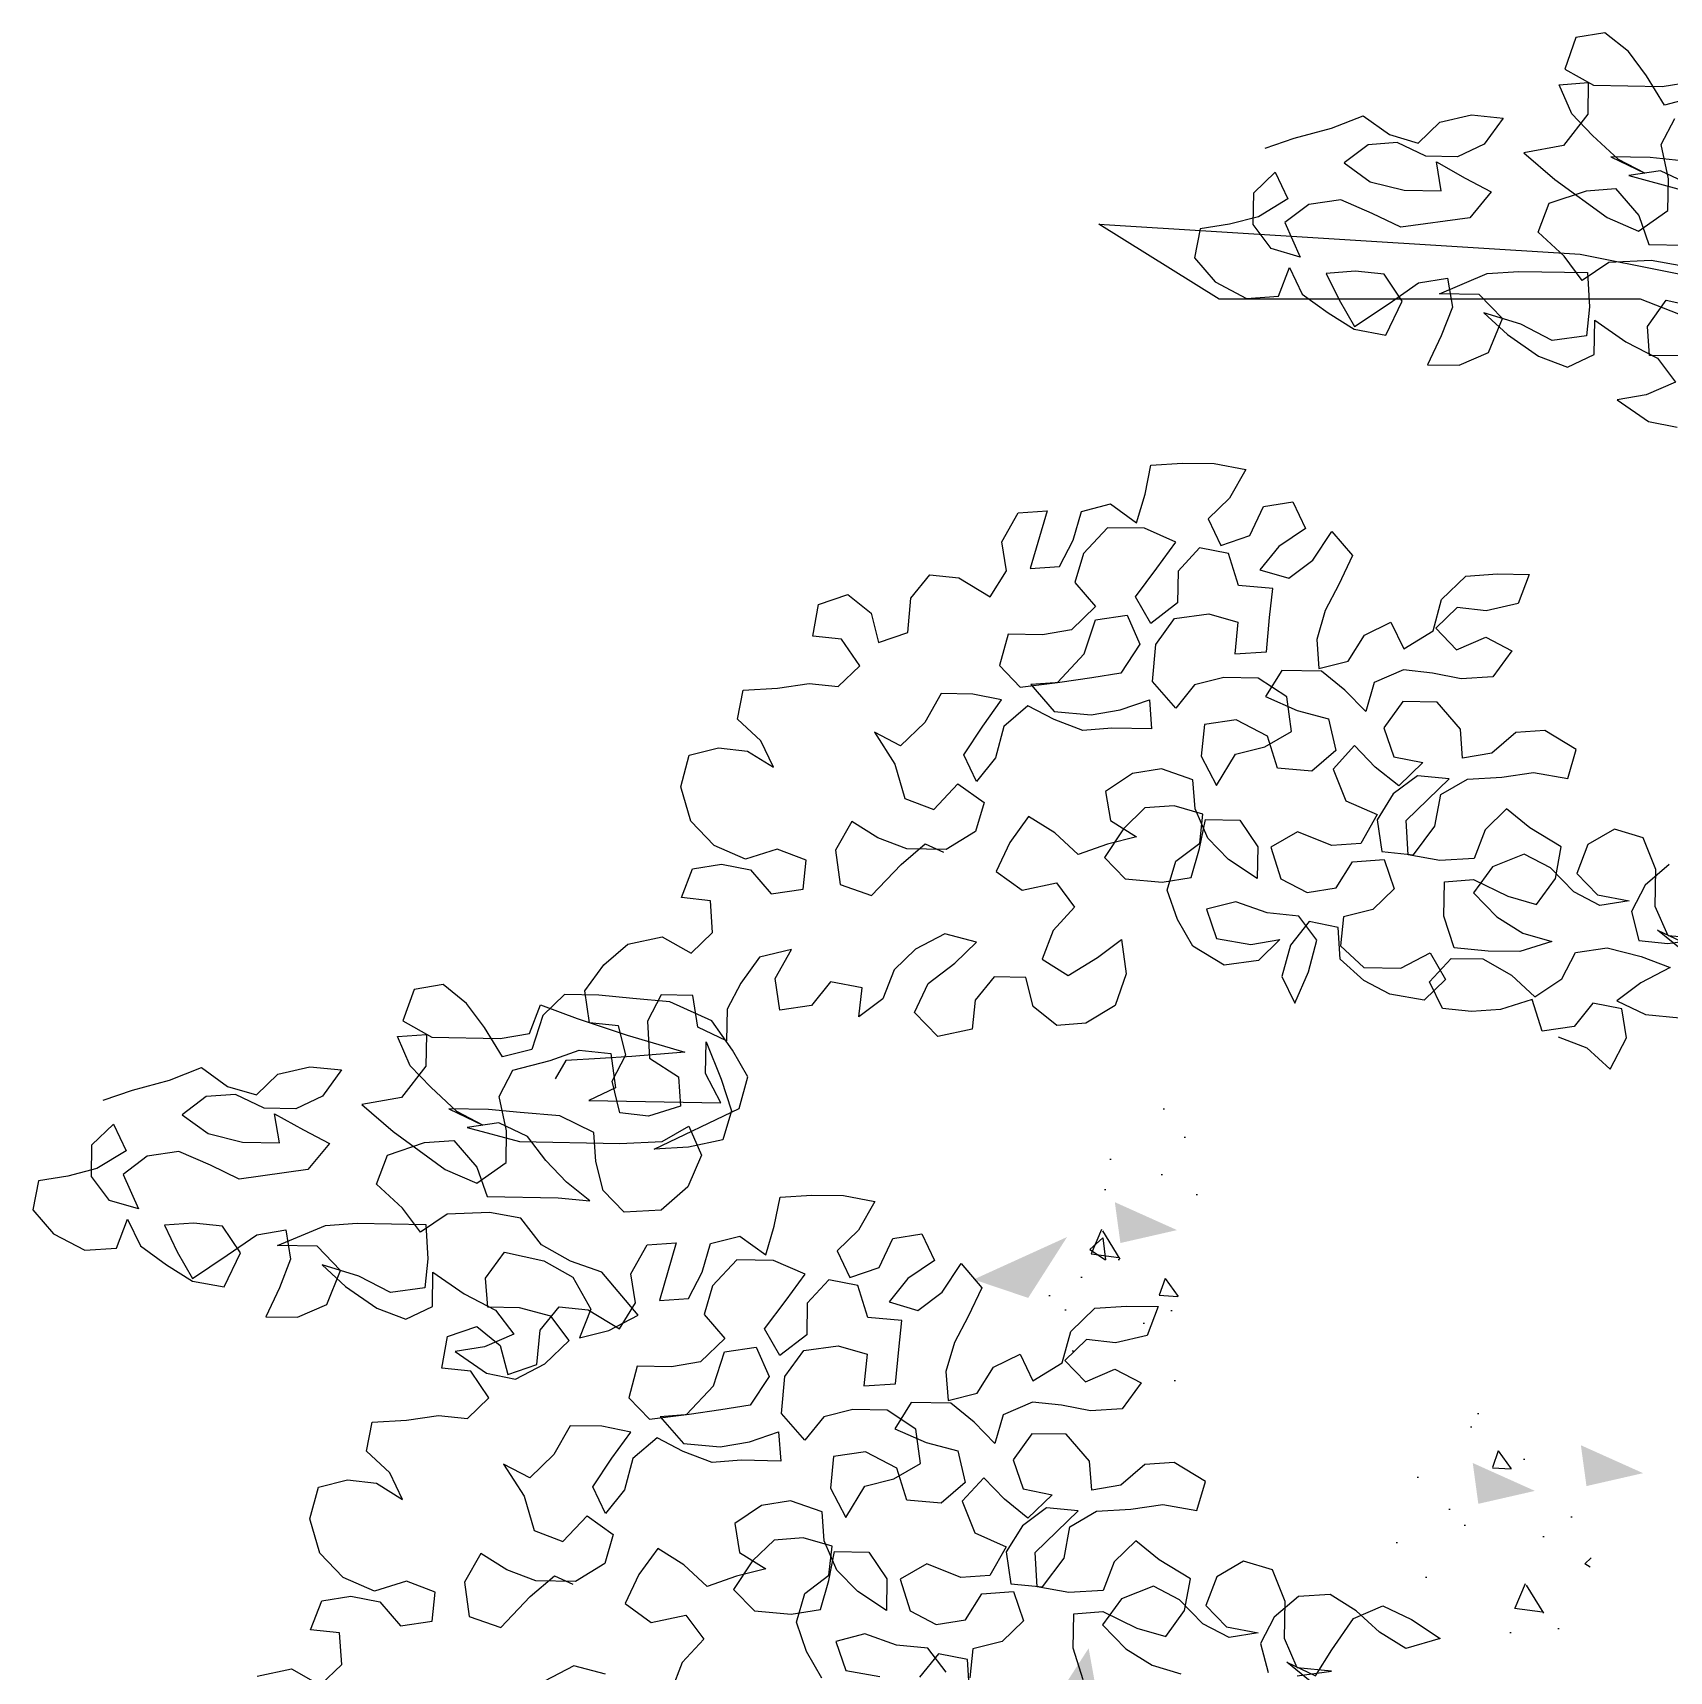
# Model space of a CAD drawing. Header units: metres. Extents: x 37 to 217, y 53 to 242.
# Drawn here: x 84.052 to 84.958, y 57.15 to 58.058 of the extents above; entities that cross this region are included whole.
import ezdxf

# ---------------------------------------------------------------- set-up
doc = ezdxf.new("R2010")
doc.units = ezdxf.units.M
doc.layers.add('DGPRO_Arboles existentes', color=7, linetype='Continuous')

# ---------------------------------------------------------------- blocks, each defined once
blk = doc.blocks.new('Senna corymbosa VISTA 250 gris')
h = blk.add_hatch()
h.set_pattern_fill('AR-CONC', color=252, scale=0.016296, angle=-104.21097)
h.set_pattern_definition([(305.78903, (1483.92744, 902.00478), (-0.038607031, -0.110795984), [0.012221841, -0.134440254]), (250.78903, (1483.92744, 902.00478), (0.124375373, -0.008172759), [0.009777473, -0.107552204]), (356.240475, (1483.92422, 901.99554), (0.085768341, -0.118968742), [0.010386967, -0.114256635]), (301.97323, (1483.95903, 901.99677), (-0.068842273, -0.161971692), [0.01833276, -0.20166038]), (352.424666, (1483.9533, 901.98328), (0.116491425, -0.186619215), [0.01558046, -0.17138505]), (246.973194, (1483.95903, 901.99677), (0.116491425, -0.186619214), [0.01466621, -0.161328306]), (276.78903, (1483.947135, 901.98298), (-0.08748143, -0.078187291), [0.012221841, -0.134440254]), (221.78903, (1483.94713, 901.98298), (0.10481892, -0.067446433), [0.009777473, -0.107552204]), (327.240475, (1483.93984, 901.97646), (0.017337491, -0.145633723), [0.010386967, -0.114256635]), (293.28903, (1483.92744, 902.004776), (0.0521011552, -0.0152383306), [0, -0.1062485405, 0, -0.1091817824, 0, -0.107959598]), (263.28903, (1483.92744, 902.004776), (0.051781553, -0.057335834), [0, -0.062249912, 0, -0.103804172, 0, -0.041146866]), (223.28903, (1483.93636, 902.040003), (-0.0249185945, -0.083426213), [0, -0.040739471, 0, -0.12710715, 0, -0.16866141]), (213.28903, (1483.94036, 902.0558), (-0.007516679, -0.096131266), [0, -0.052961312, 0, -0.084412184, 0, -0.119774045])])
edge = h.paths.add_edge_path()
edge.add_spline(control_points=[(2185.94197, 1071.68188), (2185.93533, 1071.69784), (2185.97374, 1071.74613), (2186.01594, 1071.83502), (2186.05854, 1071.75905), (2186.0732, 1071.7098), (2186.05554, 1071.62544), (2185.99251, 1071.65335), (2185.94802, 1071.66731), (2185.94197, 1071.68188)], knot_values=[0, 0, 0, 0, 0.08768, 0.181827, 0.244547, 0.317629, 0.40391, 0.455698, 0.535727, 0.535727, 0.535727, 0.535727], degree=3, periodic=0)
h = blk.add_hatch(color=252)
h.dxf.hatch_style = 1
h.paths.add_polyline_path([(2186.00039, 1071.74084), (2186.03484, 1071.72537), (2186.00348, 1071.7182)])
h = blk.add_hatch(color=252)
h.dxf.hatch_style = 1
h.paths.add_polyline_path([(2185.92215, 1071.69799), (2185.97393, 1071.72154), (2185.95239, 1071.68778)])
h = blk.add_hatch()
h.set_pattern_fill('AR-CONC', color=252, scale=0.016296, angle=-104.21097)
h.set_pattern_definition([(305.78903, (1483.53728, 901.720345), (-0.038607031, -0.110795984), [0.012221841, -0.134440254]), (250.78903, (1483.53728, 901.72035), (0.124375373, -0.008172759), [0.009777473, -0.107552204]), (356.240475, (1483.53406, 901.71111), (0.085768341, -0.118968742), [0.010386967, -0.114256635]), (301.97323, (1483.56887, 901.71234), (-0.068842273, -0.161971692), [0.01833276, -0.20166038]), (352.424666, (1483.56314, 901.69885), (0.116491425, -0.186619215), [0.01558046, -0.17138505]), (246.973194, (1483.56887, 901.71234), (0.116491425, -0.186619214), [0.01466621, -0.161328306]), (276.78903, (1483.55697, 901.69855), (-0.08748143, -0.078187291), [0.012221841, -0.134440254]), (221.78903, (1483.55697, 901.69855), (0.10481892, -0.067446433), [0.009777473, -0.107552204]), (327.240475, (1483.54968, 901.69203), (0.017337491, -0.145633723), [0.010386967, -0.114256635]), (293.28903, (1483.53728, 901.720345), (0.0521011552, -0.0152383306), [0, -0.1062485405, 0, -0.1091817824, 0, -0.107959598]), (263.28903, (1483.53728, 901.720345), (0.051781553, -0.057335834), [0, -0.062249912, 0, -0.103804172, 0, -0.041146866]), (223.28903, (1483.5462, 901.755573), (-0.0249185945, -0.083426213), [0, -0.040739471, 0, -0.12710715, 0, -0.16866141]), (213.28903, (1483.5502, 901.77137), (-0.007516679, -0.096131266), [0, -0.052961312, 0, -0.084412184, 0, -0.119774045])])
edge = h.paths.add_edge_path()
edge.add_spline(control_points=[(2186.14026, 1071.53732), (2186.13363, 1071.55328), (2186.17204, 1071.60157), (2186.21424, 1071.69046), (2186.25684, 1071.61449), (2186.2715, 1071.56524), (2186.25384, 1071.48088), (2186.19081, 1071.50879), (2186.14632, 1071.52275), (2186.14026, 1071.53732)], knot_values=[0, 0, 0, 0, 0.08768, 0.181827, 0.244547, 0.317629, 0.40391, 0.455698, 0.535727, 0.535727, 0.535727, 0.535727], degree=3, periodic=0)
h = blk.add_hatch(color=252)
h.dxf.hatch_style = 1
h.paths.add_polyline_path([(2186.25859, 1071.60612), (2186.29305, 1071.59065), (2186.26169, 1071.58348)])
h = blk.add_hatch(color=252)
h.dxf.hatch_style = 1
h.paths.add_polyline_path([(2186.19869, 1071.59627), (2186.23314, 1071.58081), (2186.20178, 1071.57364)])
h = blk.add_hatch(color=252)
h.dxf.hatch_style = 1
h.paths.add_polyline_path([(2185.98588, 1071.49358), (2185.99599, 1071.4376), (2185.96855, 1071.46676)])
at = {"color": 252, "lineweight": -2}
for points in [[(2186.08362, 1072.325), (2186.09981, 1072.33057), (2186.12038, 1072.33607), (2186.13805, 1072.34307), (2186.15249, 1072.33259), (2186.16849, 1072.32792), (2186.18039, 1072.33942), (2186.19801, 1072.3435), (2186.21553, 1072.34174), (2186.20504, 1072.32729), (2186.1903, 1072.32024), (2186.17275, 1072.32054), (2186.1568, 1072.32813), (2186.14069, 1072.32694), (2186.12736, 1072.31693), (2186.1418, 1072.30645), (2186.16073, 1072.30173), (2186.1812, 1072.30138), (2186.17855, 1072.31751), (2186.19448, 1072.30847), (2186.20898, 1072.3009), (2186.19703, 1072.28649), (2186.15892, 1072.28129), (2186.14296, 1072.28888), (2186.12554, 1072.29649), (2186.10795, 1072.29387), (2186.09461, 1072.28386), (2186.10306, 1072.26471), (2186.08705, 1072.26937), (2186.07705, 1072.2827), (2186.07735, 1072.30025), (2186.08925, 1072.31174), (2186.0963, 1072.297), (2186.08005, 1072.28704), (2186.06389, 1072.28293), (2186.04776, 1072.28028), (2186.04455, 1072.26425), (2186.05602, 1072.25089), (2186.07342, 1072.24182), (2186.09098, 1072.24298), (2186.09711, 1072.25896), (2186.10417, 1072.24421), (2186.11861, 1072.23373), (2186.13308, 1072.2247), (2186.15057, 1072.22148), (2186.15967, 1072.24033), (2186.14969, 1072.25513), (2186.13363, 1072.25687), (2186.11753, 1072.25568), (2186.12459, 1072.24094), (2186.1331, 1072.22617), (2186.15234, 1072.239), (2186.16862, 1072.25041), (2186.18475, 1072.25306), (2186.1874, 1072.23693), (2186.18127, 1072.22095), (2186.17369, 1072.20499), (2186.19123, 1072.20469), (2186.20744, 1072.21172), (2186.21508, 1072.2306), (2186.20215, 1072.24399), (2186.18022, 1072.24436), (2186.20673, 1072.25561), (2186.2243, 1072.25677), (2186.26231, 1072.25611), (2186.26345, 1072.23708), (2186.26171, 1072.22102), (2186.24265, 1072.21843), (2186.22526, 1072.2275), (2186.20489, 1072.2337), (2186.21785, 1072.22178), (2186.23519, 1072.20978), (2186.25117, 1072.20366), (2186.26592, 1072.21071), (2186.26625, 1072.22972), (2186.28359, 1072.21772), (2186.30098, 1072.20865), (2186.31099, 1072.19531), (2186.29478, 1072.18828), (2186.27865, 1072.18563), (2186.29599, 1072.17364), (2186.31202, 1072.17043)], [(2186.31416, 1072.20988), (2186.29662, 1072.21019), (2186.29543, 1072.22629), (2186.30592, 1072.24074), (2186.32777, 1072.23597)], [(2186.31502, 1072.25959), (2186.29753, 1072.26282), (2186.27411, 1072.26176), (2186.25931, 1072.25178), (2186.24931, 1072.26511), (2186.23491, 1072.27852), (2186.24104, 1072.2945), (2186.26163, 1072.30146), (2186.27774, 1072.30264), (2186.29065, 1072.2878), (2186.29622, 1072.27161), (2186.33569, 1072.27093)], [(2186.31873, 1072.30486), (2186.30277, 1072.31245), (2186.28518, 1072.30983), (2186.31429, 1072.30201)], [(2186.31457, 1072.31809), (2186.29705, 1072.31986), (2186.27512, 1072.32024), (2186.29397, 1072.31114), (2186.27948, 1072.3187), (2186.26509, 1072.33211), (2186.25359, 1072.34401), (2186.24656, 1072.36021), (2186.26267, 1072.3614), (2186.26236, 1072.34386), (2186.2489, 1072.32654), (2186.2269, 1072.32253), (2186.24419, 1072.30761), (2186.27308, 1072.28664), (2186.29049, 1072.27902), (2186.30678, 1072.29044), (2186.30708, 1072.30799), (2186.30302, 1072.32707), (2186.31058, 1072.34156)], [(2186.32102, 1072.35308), (2186.30486, 1072.34897), (2186.29491, 1072.36523), (2186.2849, 1072.37856), (2186.27192, 1072.38903), (2186.25578, 1072.38638), (2186.24963, 1072.36894), (2186.26556, 1072.35989), (2186.30358, 1072.35923), (2186.31971, 1072.36188)], [(2186.24595, 1071.83254), (2186.26193, 1071.82641), (2186.27488, 1071.81449), (2186.28396, 1071.83188), (2186.28131, 1071.84802), (2186.26528, 1071.85122), (2186.25482, 1071.83824), (2186.23723, 1071.83562), (2186.23168, 1071.85326), (2186.21404, 1071.84771), (2186.19793, 1071.84653), (2186.18187, 1071.84827), (2186.17481, 1071.86301), (2186.18674, 1071.87597), (2186.20428, 1071.87567), (2186.22021, 1071.86662), (2186.23317, 1071.8547), (2186.24796, 1071.86468), (2186.25553, 1071.87917), (2186.27312, 1071.88179), (2186.29205, 1071.87708), (2186.30803, 1071.87095), (2186.2918, 1071.86246), (2186.27846, 1071.85245), (2186.29442, 1071.84487), (2186.3134, 1071.84308)], [(2186.32704, 1071.87063), (2186.30107, 1071.89155), (2186.31703, 1071.88396)], [(2186.30755, 1071.928), (2186.29419, 1071.91653), (2186.28663, 1071.90203), (2186.29074, 1071.88588), (2186.3068, 1071.88414), (2186.32585, 1071.88673), (2186.30687, 1071.88852), (2186.29984, 1071.90473), (2186.30019, 1071.9252), (2186.29318, 1071.94287), (2186.27718, 1071.94753), (2186.26241, 1071.93901), (2186.25628, 1071.92303), (2186.26778, 1071.91113), (2186.28527, 1071.90791), (2186.26914, 1071.90526), (2186.25464, 1071.91282), (2186.24171, 1071.92621), (2186.22722, 1071.93377), (2186.20955, 1071.92676), (2186.19906, 1071.91232), (2186.21199, 1071.89893), (2186.22646, 1071.88991), (2186.24247, 1071.88525), (2186.22482, 1071.8797), (2186.20728, 1071.88), (2186.1883, 1071.88179), (2186.18275, 1071.89944), (2186.18308, 1071.91844), (2186.19919, 1071.91963), (2186.21804, 1071.91053), (2186.23405, 1071.90587), (2186.24453, 1071.92031), (2186.24776, 1071.9378), (2186.23039, 1071.94834), (2186.21741, 1071.9588), (2186.20552, 1071.94731), (2186.19939, 1071.93132), (2186.18036, 1071.93019), (2186.16287, 1071.93342), (2186.16173, 1071.95245), (2186.18553, 1071.97544), (2186.16801, 1071.9772), (2186.15467, 1071.96719), (2186.14565, 1071.95272), (2186.14827, 1071.93513), (2186.16579, 1071.93337), (2186.17776, 1071.94925), (2186.18099, 1071.96674), (2186.19576, 1071.97526), (2186.21479, 1071.97639), (2186.23239, 1071.97901), (2186.25134, 1071.97576), (2186.256, 1071.99177), (2186.23864, 1072.00231), (2186.22253, 1072.00112), (2186.20917, 1071.98965), (2186.19304, 1071.98701), (2186.19185, 1072.00311), (2186.17895, 1072.01796), (2186.15994, 1072.01829), (2186.14946, 1072.00384), (2186.15503, 1071.98766), (2186.17106, 1071.98446), (2186.15767, 1071.97153), (2186.14469, 1071.98199), (2186.1332, 1071.99389), (2186.12127, 1071.98093), (2186.12828, 1071.96326), (2186.1457, 1071.95565), (2186.13665, 1071.93972), (2186.12054, 1071.93853), (2186.10166, 1071.94617), (2186.08689, 1071.93765), (2186.09244, 1071.92001), (2186.10693, 1071.91244), (2186.12306, 1071.91509), (2186.13209, 1071.92956), (2186.14966, 1071.93072), (2186.15523, 1071.91454), (2186.14333, 1071.90304), (2186.12717, 1071.89893), (2186.12543, 1071.88288), (2186.13839, 1071.87095), (2186.15886, 1071.8706), (2186.17509, 1071.8791), (2186.18361, 1071.86433), (2186.17171, 1071.85283), (2186.15276, 1071.85608), (2186.13826, 1071.86364), (2186.12531, 1071.87557), (2186.12415, 1071.89314), (2186.10812, 1071.89634), (2186.09766, 1071.88336), (2186.09297, 1071.86589), (2186.10003, 1071.85114), (2186.10764, 1071.86856), (2186.11233, 1071.88603), (2186.10232, 1071.89936), (2186.0848, 1071.90113), (2186.06736, 1071.90728), (2186.0512, 1071.90317), (2186.05677, 1071.88699), (2186.07573, 1071.88373), (2186.09186, 1071.88638), (2186.07996, 1071.87489), (2186.06091, 1071.87229), (2186.04354, 1071.88283), (2186.03502, 1071.8976), (2186.02945, 1071.91378), (2186.03411, 1071.92979), (2186.04745, 1071.93979), (2186.04918, 1071.95585), (2186.03318, 1071.96051), (2186.01707, 1071.95933), (2186.00517, 1071.94783), (2185.99466, 1071.93193), (2186.00616, 1071.92003), (2186.0266, 1071.91822), (2186.04273, 1071.92086), (2186.04739, 1071.93687), (2186.0506, 1071.9529), (2186.0696, 1071.95257), (2186.07958, 1071.93778), (2186.07928, 1071.92023), (2186.06338, 1071.93074), (2186.05188, 1071.94264), (2186.04485, 1071.95885), (2186.04366, 1071.97496), (2186.02622, 1071.98111), (2186.01009, 1071.97846), (2185.99529, 1071.96848), (2185.99794, 1071.95235), (2186.01241, 1071.94332), (2185.99625, 1071.93921), (2185.98007, 1071.93364), (2185.96711, 1071.94557), (2185.95264, 1071.95459), (2185.94216, 1071.94015), (2185.93457, 1071.92419), (2185.94901, 1071.9137), (2185.9681, 1071.91776), (2185.9781, 1071.90443), (2185.96618, 1071.89147), (2185.96005, 1071.87549), (2185.97452, 1071.86647), (2185.99078, 1071.87642), (2186.00412, 1071.88643), (2186.00671, 1071.86737), (2186.00056, 1071.84993), (2185.9843, 1071.83998), (2185.9682, 1071.83879), (2185.95521, 1071.84925), (2185.95111, 1071.86541), (2185.93356, 1071.86571), (2185.9231, 1071.85273), (2185.92136, 1071.83667), (2185.90228, 1071.83261), (2185.88935, 1071.846), (2185.89694, 1071.86196), (2185.91176, 1071.8734), (2185.92366, 1071.88489), (2185.90619, 1071.88958), (2185.88996, 1071.88109), (2185.87806, 1071.86959), (2185.87193, 1071.85361), (2185.8586, 1071.8436), (2185.86034, 1071.85966), (2185.84284, 1071.86289), (2185.83238, 1071.84991), (2185.81479, 1071.84728), (2185.81217, 1071.86488), (2185.82122, 1071.88081), (2185.8036, 1071.87673), (2185.79311, 1071.86228), (2185.78555, 1071.84779), (2185.78525, 1071.83024), (2185.76929, 1071.83783), (2185.76667, 1071.85543), (2185.74913, 1071.85573), (2185.74156, 1071.84123), (2185.74267, 1071.82074), (2185.75858, 1071.81023), (2185.75976, 1071.79412), (2185.74212, 1071.78858), (2185.72606, 1071.79032), (2185.72198, 1071.80794), (2185.72954, 1071.82243), (2185.72543, 1071.83859), (2185.70938, 1071.84033), (2185.70675, 1071.85792), (2185.71724, 1071.87236), (2185.7306, 1071.88383), (2185.74968, 1071.88789), (2185.76561, 1071.87884), (2185.77751, 1071.89034), (2185.77635, 1071.90791), (2185.76029, 1071.90965), (2185.76642, 1071.92563), (2185.78255, 1071.92827), (2185.79858, 1071.92507), (2185.81005, 1071.91171), (2185.82764, 1071.91433), (2185.82938, 1071.93039), (2185.8134, 1071.93652), (2185.79576, 1071.93097), (2185.77834, 1071.93858), (2185.76541, 1071.95197), (2185.75989, 1071.97107), (2185.76458, 1071.98854), (2185.78074, 1071.99265), (2185.79679, 1071.99091), (2185.81126, 1071.98189), (2185.8042, 1071.99663), (2185.79125, 1072.00856), (2185.79445, 1072.02459), (2185.81348, 1072.02572), (2185.83107, 1072.02834), (2185.84713, 1072.0266), (2185.85903, 1072.0381), (2185.84904, 1072.05289), (2185.83299, 1072.05463), (2185.83621, 1072.07213), (2185.8524, 1072.0777), (2185.86538, 1072.06724), (2185.86949, 1072.05108), (2185.88567, 1072.05665), (2185.88746, 1072.07563), (2185.89792, 1072.08861), (2185.91398, 1072.08687), (2185.93134, 1072.07634), (2185.94037, 1072.0908), (2185.93772, 1072.10694), (2185.94677, 1072.12287), (2185.96288, 1072.12405), (2185.95355, 1072.09204), (2185.96966, 1072.09322), (2185.97722, 1072.10772), (2185.98188, 1072.12372), (2185.99804, 1072.12783), (2186.01248, 1072.11735), (2186.01715, 1072.13335), (2186.02035, 1072.14939), (2186.03792, 1072.15054), (2186.05546, 1072.15024), (2186.07295, 1072.14702), (2186.0639, 1072.13109), (2186.05201, 1072.11959), (2186.05907, 1072.10485), (2186.07525, 1072.11042), (2186.08283, 1072.12637), (2186.09897, 1072.12902), (2186.10602, 1072.11427), (2186.09123, 1072.10429), (2186.08077, 1072.09131), (2186.09677, 1072.08665), (2186.11011, 1072.09665), (2186.12062, 1072.11256), (2186.13209, 1072.0992), (2186.1245, 1072.08324), (2186.11694, 1072.06875), (2186.11228, 1072.05274), (2186.11346, 1072.03664), (2186.12962, 1072.04075), (2186.13864, 1072.05521), (2186.15339, 1072.06227), (2186.16045, 1072.04753), (2186.1767, 1072.05748), (2186.18139, 1072.07495), (2186.19478, 1072.08788), (2186.21235, 1072.08904), (2186.22989, 1072.08874), (2186.22376, 1072.07276), (2186.20615, 1072.06867), (2186.19009, 1072.07041), (2186.17819, 1072.05892), (2186.18969, 1072.04702), (2186.20589, 1072.05405), (2186.22039, 1072.04649), (2186.2099, 1072.03205), (2186.19233, 1072.03089), (2186.1763, 1072.03409), (2186.16024, 1072.03583), (2186.14404, 1072.0288), (2186.13937, 1072.01279), (2186.12788, 1072.02469), (2186.1149, 1072.03515), (2186.09297, 1072.03553), (2186.08394, 1072.02106), (2186.10136, 1072.01345), (2186.11883, 1072.00876), (2186.12291, 1071.99114), (2186.10955, 1071.97967), (2186.09057, 1071.98146), (2186.08503, 1071.9991), (2186.06764, 1072.00818), (2186.05004, 1072.00556), (2186.04828, 1071.98804), (2186.05677, 1071.97181), (2186.06731, 1071.98917), (2186.08347, 1071.99328), (2186.09824, 1072.0018), (2186.09564, 1072.02086), (2186.07973, 1072.03137), (2186.06073, 1072.0317), (2186.04457, 1072.02759), (2186.03411, 1072.01461), (2186.02121, 1072.02945), (2186.02302, 1072.0499), (2186.03351, 1072.06434), (2186.05256, 1072.06693), (2186.06857, 1072.06227), (2186.0668, 1072.04475), (2186.08437, 1072.04591), (2186.08616, 1072.06489), (2186.0879, 1072.08095), (2186.06892, 1072.08274), (2186.06338, 1072.10038), (2186.04734, 1072.10358), (2186.03542, 1072.09063), (2186.03512, 1072.07309), (2186.0203, 1072.06164), (2186.01178, 1072.07641), (2186.02375, 1072.09229), (2186.03424, 1072.10674), (2186.01682, 1072.11435), (2185.99635, 1072.1147), (2185.98294, 1072.10031), (2185.97828, 1072.0843), (2185.98975, 1072.07094), (2185.97636, 1072.05801), (2185.96023, 1072.05536), (2185.94122, 1072.05569), (2185.93654, 1072.03822), (2185.94803, 1072.02633), (2185.96855, 1072.0289), (2185.98345, 1072.04473), (2185.98962, 1072.06363), (2186.00722, 1072.06625), (2186.01425, 1072.05005), (2186.00374, 1072.03414), (2185.9876, 1072.03149), (2185.97001, 1072.02887), (2185.9539, 1072.02769), (2185.96681, 1072.01284), (2185.98725, 1072.01103), (2186.00338, 1072.01367), (2186.01957, 1072.01924), (2186.02075, 1072.00314), (2185.99882, 1072.00352), (2185.98271, 1072.00233), (2185.96673, 1072.00846), (2185.95224, 1072.01602), (2185.93888, 1072.00455), (2185.93419, 1071.98708), (2185.92373, 1071.9741), (2185.91667, 1071.98884), (2185.92718, 1072.00475), (2185.93767, 1072.01919), (2185.92164, 1072.02239), (2185.9041, 1072.0227), (2185.89505, 1072.00677), (2185.88166, 1071.99384), (2185.86717, 1072.0014), (2185.87856, 1071.98365), (2185.88408, 1071.96455), (2185.90006, 1071.95842), (2185.91347, 1071.97281), (2185.92792, 1071.96233), (2185.92325, 1071.94632), (2185.90699, 1071.93636), (2185.88507, 1071.93674), (2185.86908, 1071.94287), (2185.85462, 1071.95189), (2185.84557, 1071.93596), (2185.84816, 1071.91691), (2185.86561, 1071.91075), (2185.88199, 1071.92802), (2185.89535, 1071.93949), (2185.90551, 1071.93493)], [(2185.43998, 1071.79739), (2185.45616, 1071.80296), (2185.47673, 1071.80845), (2185.4944, 1071.81546), (2185.50884, 1071.80498), (2185.52485, 1071.80031), (2185.53675, 1071.81181), (2185.55437, 1071.81589), (2185.57188, 1071.81413), (2185.5614, 1071.79968), (2185.54665, 1071.79262), (2185.52911, 1071.79293), (2185.51315, 1071.80051), (2185.49705, 1071.79933), (2185.48371, 1071.78932), (2185.49816, 1071.77884), (2185.51709, 1071.77412), (2185.53755, 1071.77377), (2185.53491, 1071.7899), (2185.55084, 1071.78085), (2185.56533, 1071.77329), (2185.55338, 1071.75887), (2185.51527, 1071.75368), (2185.49932, 1071.76127), (2185.4819, 1071.76888), (2185.4643, 1071.76626), (2185.45097, 1071.75625), (2185.45941, 1071.73709), (2185.44341, 1071.74176), (2185.4334, 1071.75509), (2185.4337, 1071.77264), (2185.4456, 1071.78413), (2185.45266, 1071.76938), (2185.4364, 1071.75943), (2185.42024, 1071.75532), (2185.40411, 1071.75267), (2185.40091, 1071.73664), (2185.41238, 1071.72328), (2185.42977, 1071.71421), (2185.44734, 1071.71537), (2185.45346, 1071.73135), (2185.46052, 1071.7166), (2185.47497, 1071.70612), (2185.48943, 1071.69709), (2185.50693, 1071.69387), (2185.51603, 1071.71272), (2185.50605, 1071.72752), (2185.48999, 1071.72926), (2185.47388, 1071.72807), (2185.48094, 1071.71332), (2185.48946, 1071.69855), (2185.50869, 1071.71138), (2185.52498, 1071.7228), (2185.54111, 1071.72545), (2185.54375, 1071.70932), (2185.53763, 1071.69334), (2185.53004, 1071.67738), (2185.54759, 1071.67708), (2185.56379, 1071.68411), (2185.57143, 1071.70299), (2185.5585, 1071.71638), (2185.53657, 1071.71675), (2185.56309, 1071.728), (2185.58066, 1071.72915), (2185.61867, 1071.7285), (2185.6198, 1071.70947), (2185.61806, 1071.69341), (2185.59901, 1071.69082), (2185.58161, 1071.69989), (2185.56125, 1071.70609), (2185.5742, 1071.69417), (2185.59155, 1071.68217), (2185.60753, 1071.67604), (2185.62227, 1071.6831), (2185.6226, 1071.70211), (2185.63994, 1071.69011), (2185.65733, 1071.68104), (2185.66734, 1071.6677), (2185.65113, 1071.66067), (2185.635, 1071.65802), (2185.65234, 1071.64602), (2185.66838, 1071.64282), (2185.68461, 1071.65132), (2185.69799, 1071.66425), (2185.68799, 1071.67758), (2185.67052, 1071.68227), (2185.65297, 1071.68257), (2185.65179, 1071.69868), (2185.66228, 1071.71312), (2185.68413, 1071.70836), (2185.70006, 1071.69931), (2185.70999, 1071.68159), (2185.70387, 1071.66561), (2185.72002, 1071.66972), (2185.73626, 1071.67821), (2185.71619, 1071.70196), (2185.69875, 1071.70811), (2185.68282, 1071.71716), (2185.67137, 1071.73198), (2185.65388, 1071.7352), (2185.63046, 1071.73415), (2185.61567, 1071.72416), (2185.60566, 1071.7375), (2185.59127, 1071.75091), (2185.59739, 1071.76689), (2185.61799, 1071.77385), (2185.63409, 1071.77503), (2185.647, 1071.76018), (2185.65257, 1071.744), (2185.69204, 1071.74332), (2185.70956, 1071.74156), (2185.69658, 1071.75202), (2185.68509, 1071.76391), (2185.67508, 1071.77725), (2185.65912, 1071.78484), (2185.64153, 1071.78221), (2185.67064, 1071.7744), (2185.7262, 1071.77344), (2185.74962, 1071.7745), (2185.76439, 1071.78302), (2185.77142, 1071.76681), (2185.76381, 1071.7494), (2185.74896, 1071.73649), (2185.72847, 1071.73538), (2185.71697, 1071.74728), (2185.71286, 1071.76344), (2185.71168, 1071.77954), (2185.69283, 1071.78864), (2185.67092, 1071.79048), (2185.6534, 1071.79225), (2185.63147, 1071.79262), (2185.65033, 1071.78353), (2185.63583, 1071.79109), (2185.62144, 1071.8045), (2185.60995, 1071.81639), (2185.60291, 1071.8326), (2185.61902, 1071.83379), (2185.61872, 1071.81624), (2185.60526, 1071.79893), (2185.58325, 1071.79492), (2185.60054, 1071.78), (2185.62943, 1071.75902), (2185.64685, 1071.75141), (2185.66313, 1071.76283), (2185.66343, 1071.78037), (2185.65938, 1071.79946), (2185.66694, 1071.81395), (2185.68751, 1071.81944), (2185.70369, 1071.82502), (2185.72121, 1071.82325), (2185.7238, 1071.8042), (2185.70906, 1071.79714), (2185.78216, 1071.79588), (2185.77366, 1071.81211), (2185.77396, 1071.82965), (2185.78238, 1071.80903), (2185.78793, 1071.79139), (2185.78327, 1071.77538), (2185.76418, 1071.77133), (2185.74515, 1071.77019), (2185.79234, 1071.79278), (2185.79703, 1071.81024), (2185.78851, 1071.82502), (2185.77709, 1071.8413), (2185.75388, 1071.85194), (2185.73343, 1071.85375), (2185.71445, 1071.85554), (2185.69545, 1071.85587), (2185.68355, 1071.84437), (2185.67737, 1071.82547), (2185.66122, 1071.82136), (2185.65126, 1071.83762), (2185.64125, 1071.85095), (2185.62827, 1071.86141), (2185.61214, 1071.85877), (2185.60599, 1071.84132), (2185.62192, 1071.83227), (2185.65993, 1071.83162), (2185.67606, 1071.83427), (2185.68219, 1071.85025), (2185.70253, 1071.84258), (2185.73016, 1071.83333), (2185.76217, 1071.82401), (2185.73288, 1071.82159), (2185.71531, 1071.82043), (2185.69628, 1071.81929), (2185.69025, 1071.80916)], [(2186.12158, 1071.46487), (2186.09562, 1071.48579), (2186.11158, 1071.47821), (2186.1206, 1071.49268), (2186.1326, 1071.51002), (2186.14881, 1071.51705), (2186.16476, 1071.50946), (2186.18067, 1071.49895), (2186.16156, 1071.49343), (2186.14709, 1071.50246), (2186.13414, 1071.51438), (2186.11967, 1071.5234), (2186.1021, 1071.52224), (2186.08874, 1071.51077), (2186.08118, 1071.49628), (2186.08529, 1071.48012)], [(2186.10134, 1071.47838), (2186.1204, 1071.48098), (2186.10142, 1071.48277), (2186.09439, 1071.49898), (2186.09474, 1071.51944), (2186.08773, 1071.53711), (2186.07173, 1071.54178), (2186.05695, 1071.53326), (2186.05083, 1071.51728), (2186.06232, 1071.50538), (2186.07982, 1071.50215), (2186.06368, 1071.49951), (2186.04919, 1071.50707), (2186.03626, 1071.52045), (2186.02177, 1071.52801), (2186.0041, 1071.52101), (2185.99361, 1071.50656), (2186.00654, 1071.49318), (2186.02101, 1071.48416), (2186.03702, 1071.47949)], [(2185.98285, 1071.47604), (2185.9773, 1071.49368), (2185.97763, 1071.51269), (2185.99374, 1071.51387), (2186.01259, 1071.50477), (2186.0286, 1071.50011), (2186.03908, 1071.51455), (2186.04231, 1071.53205), (2186.02494, 1071.54258), (2186.01196, 1071.55304), (2186.00006, 1071.54155), (2185.99394, 1071.52557), (2185.97491, 1071.52444), (2185.95741, 1071.52766), (2185.95628, 1071.54669), (2185.98007, 1071.56968), (2185.96256, 1071.57145), (2185.94922, 1071.56144), (2185.9402, 1071.54697), (2185.94282, 1071.52938), (2185.96034, 1071.52761), (2185.97231, 1071.54349), (2185.97554, 1071.56098), (2185.99031, 1071.5695), (2186.00934, 1071.57064), (2186.02693, 1071.57326), (2186.04589, 1071.57001), (2186.05055, 1071.58602), (2186.03318, 1071.59655), (2186.01708, 1071.59537), (2186.00372, 1071.5839), (2185.98759, 1071.58125), (2185.9864, 1071.59736), (2185.9735, 1071.6122), (2185.95449, 1071.61253), (2185.944, 1071.59809), (2185.94957, 1071.58191), (2185.96561, 1071.5787), (2185.95222, 1071.56577), (2185.93924, 1071.57623), (2185.92775, 1071.58813), (2185.91582, 1071.57518), (2185.92283, 1071.55751), (2185.94025, 1071.54989), (2185.9312, 1071.53396), (2185.91509, 1071.53278), (2185.89621, 1071.54042), (2185.88144, 1071.5319), (2185.88699, 1071.51425), (2185.90148, 1071.50669), (2185.91761, 1071.50934), (2185.92664, 1071.52381), (2185.94421, 1071.52496), (2185.94978, 1071.50878), (2185.93788, 1071.49729), (2185.92172, 1071.49318), (2185.91998, 1071.47712)], [(2185.91986, 1071.46981), (2185.9187, 1071.48738), (2185.90267, 1071.49058), (2185.89221, 1071.4776)], [(2185.90688, 1071.48027), (2185.89687, 1071.49361), (2185.87935, 1071.49537), (2185.86191, 1071.50152), (2185.84575, 1071.49741), (2185.85132, 1071.48123), (2185.87028, 1071.47798)], [(2185.83809, 1071.47707), (2185.82957, 1071.49184), (2185.824, 1071.50803), (2185.82866, 1071.52403), (2185.84199, 1071.53404), (2185.84373, 1071.5501), (2185.82773, 1071.55476), (2185.81162, 1071.55357), (2185.79972, 1071.54208), (2185.78921, 1071.52617), (2185.80071, 1071.51428), (2185.82115, 1071.51246), (2185.83728, 1071.51511), (2185.84194, 1071.53111), (2185.84514, 1071.54715), (2185.86415, 1071.54682), (2185.87413, 1071.53202), (2185.87383, 1071.51448), (2185.85792, 1071.52499), (2185.84643, 1071.53689), (2185.8394, 1071.55309), (2185.83821, 1071.5692), (2185.82077, 1071.57535), (2185.80464, 1071.57271), (2185.78984, 1071.56272), (2185.79249, 1071.54659), (2185.80696, 1071.53757), (2185.7908, 1071.53346), (2185.77462, 1071.52789), (2185.76166, 1071.53981), (2185.74719, 1071.54883), (2185.73671, 1071.53439), (2185.72912, 1071.51844), (2185.74356, 1071.50795), (2185.76264, 1071.51201), (2185.77265, 1071.49867), (2185.76073, 1071.48572), (2185.7546, 1071.46974)], [(2185.7182, 1071.47914), (2185.70074, 1071.48383), (2185.6845, 1071.47533)], [(2185.52515, 1071.47808), (2185.54423, 1071.48214), (2185.56016, 1071.47309), (2185.57206, 1071.48458), (2185.5709, 1071.50215), (2185.55484, 1071.50389), (2185.56097, 1071.51987), (2185.5771, 1071.52252), (2185.59313, 1071.51932), (2185.6046, 1071.50596), (2185.62219, 1071.50858), (2185.62393, 1071.52464), (2185.60795, 1071.53076), (2185.59031, 1071.52522), (2185.57289, 1071.53283), (2185.55996, 1071.54621), (2185.55444, 1071.56532), (2185.55913, 1071.58279), (2185.57528, 1071.5869), (2185.59134, 1071.58516), (2185.60581, 1071.57613), (2185.59875, 1071.59088), (2185.58579, 1071.6028), (2185.589, 1071.61883), (2185.60803, 1071.61997), (2185.62562, 1071.62259), (2185.64168, 1071.62085), (2185.65357, 1071.63234), (2185.64359, 1071.64714), (2185.62754, 1071.64888), (2185.63076, 1071.66637), (2185.64695, 1071.67194), (2185.65993, 1071.66148), (2185.66404, 1071.64532), (2185.68022, 1071.6509), (2185.68201, 1071.66988), (2185.69247, 1071.68286), (2185.70852, 1071.68112), (2185.72589, 1071.67058), (2185.73492, 1071.68505), (2185.73227, 1071.70118), (2185.74132, 1071.71711), (2185.75743, 1071.7183), (2185.7481, 1071.68629), (2185.76421, 1071.68747), (2185.77177, 1071.70196), (2185.77643, 1071.71797), (2185.79259, 1071.72208), (2185.80703, 1071.71159), (2185.81169, 1071.7276), (2185.8149, 1071.74363), (2185.83246, 1071.74479), (2185.85001, 1071.74449), (2185.8675, 1071.74126), (2185.85845, 1071.72533), (2185.84656, 1071.71384), (2185.85361, 1071.69909), (2185.8698, 1071.70466), (2185.87738, 1071.72062), (2185.89352, 1071.72326), (2185.90057, 1071.70852), (2185.88578, 1071.69854), (2185.87532, 1071.68556), (2185.89132, 1071.68089), (2185.90466, 1071.6909), (2185.91517, 1071.7068), (2185.92664, 1071.69344), (2185.91905, 1071.67749), (2185.91149, 1071.663), (2185.90682, 1071.64699), (2185.90801, 1071.63088), (2185.92417, 1071.63499), (2185.93319, 1071.64946), (2185.94794, 1071.65652), (2185.95499, 1071.64177), (2185.97125, 1071.65173), (2185.97594, 1071.6692), (2185.98933, 1071.68213), (2186.00689, 1071.68329), (2186.02444, 1071.68298), (2186.01831, 1071.667), (2186.00069, 1071.66292), (2185.98464, 1071.66466), (2185.97274, 1071.65316), (2185.98423, 1071.64127), (2186.00044, 1071.6483), (2186.01494, 1071.64074), (2186.00445, 1071.62629), (2185.98688, 1071.62514), (2185.97085, 1071.62834), (2185.95479, 1071.63008), (2185.93858, 1071.62304), (2185.93392, 1071.60704), (2185.92243, 1071.61893), (2185.90945, 1071.6294), (2185.88752, 1071.62977), (2185.87849, 1071.6153), (2185.89591, 1071.60769), (2185.91338, 1071.603), (2185.91746, 1071.58538), (2185.9041, 1071.57392), (2185.88512, 1071.57571), (2185.87958, 1071.59335), (2185.86218, 1071.60242), (2185.84459, 1071.5998), (2185.84283, 1071.58228), (2185.85132, 1071.56605), (2185.86186, 1071.58342), (2185.87801, 1071.58753), (2185.89278, 1071.59605), (2185.89019, 1071.6151), (2185.87428, 1071.62561), (2185.85528, 1071.62594), (2185.83912, 1071.62183), (2185.82866, 1071.60885), (2185.81575, 1071.6237), (2185.81757, 1071.64414), (2185.82805, 1071.65858), (2185.84711, 1071.66118), (2185.86312, 1071.65652), (2185.86135, 1071.639), (2185.87892, 1071.64016), (2185.88071, 1071.65914), (2185.88245, 1071.6752), (2185.86347, 1071.67698), (2185.85792, 1071.69463), (2185.84189, 1071.69783), (2185.82997, 1071.68487), (2185.82967, 1071.66733), (2185.81485, 1071.65589), (2185.80633, 1071.67066), (2185.8183, 1071.68654), (2185.82878, 1071.70098), (2185.81137, 1071.70859), (2185.7909, 1071.70895), (2185.77749, 1071.69455), (2185.77283, 1071.67855), (2185.7843, 1071.66519), (2185.77091, 1071.65226), (2185.75478, 1071.64961), (2185.73577, 1071.64994), (2185.73108, 1071.63247), (2185.74258, 1071.62057), (2185.7631, 1071.62314), (2185.77799, 1071.63897), (2185.78417, 1071.65788), (2185.80176, 1071.6605), (2185.8088, 1071.64429), (2185.79829, 1071.62839), (2185.78215, 1071.62574), (2185.76456, 1071.62312), (2185.74845, 1071.62193), (2185.76136, 1071.60709), (2185.7818, 1071.60527), (2185.79793, 1071.60792), (2185.81411, 1071.61349), (2185.8153, 1071.59738), (2185.79337, 1071.59776), (2185.77726, 1071.59658), (2185.76128, 1071.6027), (2185.74679, 1071.61026), (2185.73343, 1071.59879), (2185.72874, 1071.58133), (2185.71828, 1071.56834), (2185.71122, 1071.58309), (2185.72173, 1071.599), (2185.73222, 1071.61344), (2185.71619, 1071.61664), (2185.69864, 1071.61694), (2185.68959, 1071.60101), (2185.67621, 1071.58808), (2185.66172, 1071.59564), (2185.67311, 1071.5779), (2185.67863, 1071.55879), (2185.69461, 1071.55267), (2185.70802, 1071.56706), (2185.72246, 1071.55657), (2185.7178, 1071.54057), (2185.70154, 1071.53061), (2185.67961, 1071.53099), (2185.66363, 1071.53711), (2185.64916, 1071.54614), (2185.64011, 1071.53021), (2185.64271, 1071.51115), (2185.66015, 1071.505), (2185.67654, 1071.52227), (2185.6899, 1071.53374), (2185.70006, 1071.52917)]]:
    blk.add_lwpolyline(points, dxfattribs=at)
at = {"color": 252}
blk.add_lwpolyline([(2186.88362, 1071.79989), (2186.74188, 1071.94982), (2186.60847, 1072.08308), (2186.48341, 1072.16637), (2186.29165, 1072.24134), (2186.05819, 1072.24134), (2185.99149, 1072.28298), (2186.25829, 1072.26632), (2186.50843, 1072.21635), (2186.66684, 1072.08308), (2186.74188, 1072.32463), (2186.70019, 1072.08308), (2186.80025, 1071.97481), (2186.90863, 1071.89984), (2186.97534, 1071.93316), (2186.93365, 1071.70827), (2186.95866, 1071.59999)], dxfattribs=at)

msp = doc.modelspace()

# ---------------------------------------------------------------- block references
at = {"layer": 'DGPRO_Arboles existentes'}
msp.add_blockref('Senna corymbosa VISTA 250 gris', (-2101.34935, -1014.33124), dxfattribs=at)

doc.saveas('drawing.dxf')
